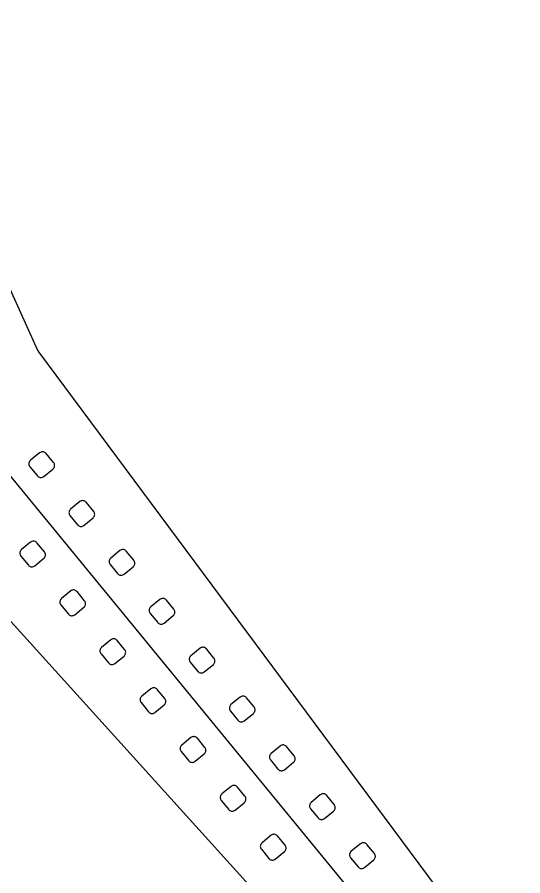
# Model space of a CAD drawing. Header units: millimetres. Extents: x -573 to 573, y -334 to 241.
# Drawn here: x -242.1 to -131, y -195 to -6.5 of the extents above; entities that cross this region are included whole.
import ezdxf

# ---------------------------------------------------------------- set-up
doc = ezdxf.new("R2010")
doc.units = ezdxf.units.MM
doc.layers.add('LED_STRIP', color=30, linetype='Continuous')
doc.layers.add('OUTLINE', color=7, linetype='Continuous')

msp = doc.modelspace()

# ---------------------------------------------------------------- linework, layer by layer
at = {"layer": 'LED_STRIP'}
msp.add_lwpolyline([(-317.08, -17.96), (-143.23, -229.61)], dxfattribs=at)
at = {"layer": 'OUTLINE'}
for points in [[(-266.74, -0.47), (-267.89, -12.18), (-267.9, -12.53), (-267.84, -12.88), (-267.72, -13.2), (-237.66, -79.6), (-237.56, -79.79), (-237.44, -79.97), (-130.96, -223.14)], [(-151.96, -240.39), (-271.72, -108.13), (-271.87, -107.98), (-272.04, -107.85), (-331.34, -65.46), (-331.64, -65.28), (-331.96, -65.16), (-332.3, -65.09), (-344.02, -63.94), (-344.37, -63.94), (-344.71, -64), (-345.04, -64.11), (-411.44, -94.18)]]:
    msp.add_lwpolyline(points, dxfattribs=at)
for points in [[(-236.38, -101.93), (-236.55, -101.91), (-236.72, -101.93), (-236.89, -101.97), (-237.05, -102.04), (-237.2, -102.14), (-239.2, -103.79), (-239.33, -103.91), (-239.43, -104.05), (-239.51, -104.21), (-239.55, -104.38), (-239.57, -104.55), (-239.56, -104.73), (-239.51, -104.9), (-239.44, -105.05), (-239.34, -105.2), (-237.69, -107.21), (-237.57, -107.33), (-237.43, -107.43), (-237.27, -107.51), (-237.1, -107.56), (-236.93, -107.57), (-236.76, -107.56), (-236.59, -107.52), (-236.43, -107.44), (-236.28, -107.35), (-234.28, -105.7), (-234.15, -105.57), (-234.05, -105.43), (-233.97, -105.27), (-233.93, -105.11), (-233.91, -104.93), (-233.92, -104.76), (-233.97, -104.59), (-234.04, -104.43), (-234.14, -104.29), (-235.79, -102.28), (-235.91, -102.15), (-236.05, -102.05), (-236.21, -101.98), (-236.38, -101.93)], [(-227.39, -112.71), (-227.56, -112.66), (-227.73, -112.65), (-227.91, -112.66), (-228.08, -112.7), (-228.24, -112.77), (-228.38, -112.87), (-230.39, -114.52), (-230.51, -114.65), (-230.61, -114.79), (-230.69, -114.94), (-230.74, -115.11), (-230.75, -115.29), (-230.74, -115.46), (-230.7, -115.63), (-230.63, -115.79), (-230.53, -115.93), (-228.88, -117.94), (-228.75, -118.06), (-228.61, -118.17), (-228.46, -118.24), (-228.29, -118.29), (-228.11, -118.31), (-227.94, -118.29), (-227.77, -118.25), (-227.61, -118.18), (-227.47, -118.08), (-225.46, -116.43), (-225.34, -116.31), (-225.23, -116.16), (-225.16, -116.01), (-225.11, -115.84), (-225.09, -115.67), (-225.11, -115.49), (-225.15, -115.32), (-225.22, -115.16), (-225.32, -115.02), (-226.97, -113.01), (-227.09, -112.89), (-227.24, -112.79), (-227.39, -112.71)], [(-238.38, -121.55), (-238.55, -121.53), (-238.73, -121.55), (-238.9, -121.59), (-239.05, -121.66), (-239.2, -121.76), (-241.21, -123.41), (-241.33, -123.53), (-241.43, -123.67), (-241.51, -123.83), (-241.56, -124), (-241.57, -124.17), (-241.56, -124.35), (-241.52, -124.51), (-241.44, -124.67), (-241.35, -124.82), (-239.69, -126.83), (-239.57, -126.95), (-239.43, -127.05), (-239.27, -127.13), (-239.11, -127.17), (-238.93, -127.19), (-238.76, -127.18), (-238.59, -127.13), (-238.43, -127.06), (-238.29, -126.96), (-236.28, -125.31), (-236.15, -125.19), (-236.05, -125.05), (-235.98, -124.89), (-235.93, -124.73), (-235.91, -124.55), (-235.93, -124.38), (-235.97, -124.21), (-236.04, -124.05), (-236.14, -123.91), (-237.79, -121.9), (-237.91, -121.77), (-238.05, -121.67), (-238.21, -121.6), (-238.38, -121.55)], [(-218.58, -123.44), (-218.75, -123.4), (-218.92, -123.38), (-219.09, -123.39), (-219.26, -123.44), (-219.42, -123.51), (-219.56, -123.61), (-221.57, -125.26), (-221.69, -125.36), (-221.78, -125.49), (-221.85, -125.63), (-221.91, -125.78), (-221.93, -125.93), (-221.94, -126.09), (-221.91, -126.24), (-221.87, -126.39), (-221.8, -126.53), (-221.71, -126.66), (-220.06, -128.67), (-219.95, -128.79), (-219.83, -128.88), (-219.69, -128.95), (-219.54, -129.01), (-219.39, -129.03), (-219.23, -129.04), (-219.07, -129.01), (-218.92, -128.97), (-218.78, -128.9), (-218.65, -128.81), (-216.64, -127.16), (-216.52, -127.04), (-216.42, -126.9), (-216.34, -126.74), (-216.3, -126.57), (-216.28, -126.4), (-216.29, -126.22), (-216.34, -126.06), (-216.41, -125.9), (-216.51, -125.75), (-218.16, -123.74), (-218.28, -123.62), (-218.42, -123.52), (-218.58, -123.44)], [(-229.5, -132.3), (-229.65, -132.27), (-229.81, -132.27), (-229.96, -132.29), (-230.11, -132.33), (-230.25, -132.4), (-230.38, -132.49), (-232.39, -134.14), (-232.5, -134.25), (-232.6, -134.38), (-232.67, -134.51), (-232.72, -134.66), (-232.75, -134.82), (-232.75, -134.97), (-232.73, -135.13), (-232.69, -135.28), (-232.62, -135.42), (-232.53, -135.55), (-230.88, -137.56), (-230.77, -137.67), (-230.65, -137.77), (-230.51, -137.84), (-230.36, -137.89), (-230.2, -137.92), (-230.05, -137.92), (-229.89, -137.9), (-229.74, -137.86), (-229.6, -137.79), (-229.47, -137.7), (-227.46, -136.05), (-227.35, -135.94), (-227.25, -135.81), (-227.18, -135.67), (-227.13, -135.53), (-227.1, -135.37), (-227.1, -135.21), (-227.12, -135.06), (-227.17, -134.91), (-227.23, -134.77), (-227.32, -134.64), (-228.97, -132.63), (-229.08, -132.52), (-229.21, -132.42), (-229.35, -132.35), (-229.5, -132.3)], [(-210.02, -134.12), (-210.17, -134.11), (-210.33, -134.13), (-210.48, -134.18), (-210.62, -134.25), (-210.75, -134.34), (-212.76, -135.99), (-212.87, -136.1), (-212.97, -136.22), (-213.04, -136.36), (-213.09, -136.51), (-213.12, -136.66), (-213.12, -136.82), (-213.1, -136.98), (-213.05, -137.13), (-212.99, -137.27), (-212.9, -137.4), (-211.25, -139.4), (-211.14, -139.52), (-211.01, -139.61), (-210.87, -139.69), (-210.72, -139.74), (-210.57, -139.77), (-210.41, -139.77), (-210.26, -139.75), (-210.11, -139.7), (-209.97, -139.63), (-209.84, -139.54), (-207.83, -137.89), (-207.72, -137.78), (-207.62, -137.66), (-207.55, -137.52), (-207.5, -137.37), (-207.47, -137.22), (-207.46, -137.06), (-207.49, -136.91), (-207.53, -136.76), (-207.6, -136.61), (-207.69, -136.49), (-209.34, -134.48), (-209.45, -134.36), (-209.57, -134.27), (-209.71, -134.19), (-209.86, -134.14), (-210.02, -134.12)], [(-220.68, -143.03), (-220.83, -143), (-220.99, -143), (-221.15, -143.02), (-221.3, -143.07), (-221.44, -143.13), (-221.57, -143.22), (-223.58, -144.87), (-223.69, -144.98), (-223.78, -145.11), (-223.86, -145.25), (-223.91, -145.4), (-223.94, -145.55), (-223.94, -145.71), (-223.92, -145.86), (-223.87, -146.01), (-223.8, -146.15), (-223.71, -146.28), (-222.06, -148.29), (-221.95, -148.4), (-221.83, -148.5), (-221.69, -148.57), (-221.54, -148.62), (-221.39, -148.65), (-221.23, -148.65), (-221.08, -148.63), (-220.93, -148.59), (-220.78, -148.52), (-220.66, -148.43), (-218.65, -146.78), (-218.53, -146.67), (-218.44, -146.54), (-218.37, -146.41), (-218.31, -146.26), (-218.29, -146.1), (-218.28, -145.95), (-218.3, -145.79), (-218.35, -145.64), (-218.42, -145.5), (-218.51, -145.37), (-220.16, -143.36), (-220.27, -143.25), (-220.39, -143.15), (-220.53, -143.08), (-220.68, -143.03)], [(-201.05, -144.88), (-201.2, -144.85), (-201.36, -144.84), (-201.51, -144.87), (-201.66, -144.91), (-201.8, -144.98), (-201.93, -145.07), (-203.94, -146.72), (-204.05, -146.83), (-204.15, -146.95), (-204.22, -147.09), (-204.27, -147.24), (-204.3, -147.4), (-204.31, -147.55), (-204.28, -147.71), (-204.24, -147.86), (-204.17, -148), (-204.08, -148.13), (-202.43, -150.14), (-202.31, -150.26), (-202.17, -150.36), (-202.01, -150.44), (-201.84, -150.49), (-201.67, -150.5), (-201.49, -150.49), (-201.32, -150.45), (-201.17, -150.37), (-201.02, -150.28), (-199.01, -148.63), (-198.9, -148.52), (-198.81, -148.39), (-198.73, -148.25), (-198.68, -148.1), (-198.65, -147.95), (-198.65, -147.79), (-198.67, -147.64), (-198.72, -147.49), (-198.78, -147.35), (-198.87, -147.22), (-200.53, -145.21), (-200.63, -145.1), (-200.76, -145), (-200.9, -144.93), (-201.05, -144.88)], [(-211.86, -153.76), (-212.02, -153.73), (-212.18, -153.73), (-212.33, -153.75), (-212.48, -153.8), (-212.62, -153.87), (-212.75, -153.96), (-214.76, -155.61), (-214.87, -155.72), (-214.97, -155.84), (-215.04, -155.98), (-215.09, -156.13), (-215.12, -156.28), (-215.12, -156.44), (-215.1, -156.59), (-215.06, -156.74), (-214.99, -156.89), (-214.9, -157.01), (-213.25, -159.02), (-213.14, -159.14), (-213.01, -159.23), (-212.88, -159.31), (-212.73, -159.36), (-212.57, -159.38), (-212.42, -159.39), (-212.26, -159.37), (-212.11, -159.32), (-211.97, -159.25), (-211.84, -159.16), (-209.83, -157.51), (-209.72, -157.4), (-209.62, -157.28), (-209.55, -157.14), (-209.5, -156.99), (-209.47, -156.84), (-209.47, -156.68), (-209.49, -156.52), (-209.53, -156.37), (-209.6, -156.23), (-209.69, -156.1), (-211.34, -154.09), (-211.45, -153.98), (-211.58, -153.89), (-211.72, -153.81), (-211.86, -153.76)], [(-192.38, -155.58), (-192.54, -155.58), (-192.7, -155.6), (-192.85, -155.64), (-192.99, -155.71), (-193.12, -155.8), (-195.13, -157.45), (-195.24, -157.56), (-195.33, -157.69), (-195.41, -157.83), (-195.46, -157.97), (-195.49, -158.13), (-195.49, -158.29), (-195.47, -158.44), (-195.42, -158.59), (-195.35, -158.73), (-195.26, -158.86), (-193.61, -160.87), (-193.5, -160.98), (-193.38, -161.08), (-193.24, -161.15), (-193.09, -161.2), (-192.94, -161.23), (-192.78, -161.23), (-192.63, -161.21), (-192.48, -161.17), (-192.33, -161.1), (-192.21, -161.01), (-190.2, -159.36), (-190.08, -159.25), (-189.99, -159.12), (-189.92, -158.99), (-189.86, -158.84), (-189.84, -158.68), (-189.83, -158.53), (-189.86, -158.37), (-189.9, -158.22), (-189.97, -158.08), (-190.06, -157.95), (-191.71, -155.94), (-191.82, -155.83), (-191.94, -155.73), (-192.08, -155.66), (-192.23, -155.61), (-192.38, -155.58)], [(-203.05, -164.49), (-203.2, -164.47), (-203.36, -164.46), (-203.52, -164.49), (-203.67, -164.53), (-203.81, -164.6), (-203.94, -164.69), (-205.94, -166.34), (-206.06, -166.45), (-206.15, -166.57), (-206.23, -166.71), (-206.28, -166.86), (-206.3, -167.01), (-206.31, -167.17), (-206.29, -167.33), (-206.24, -167.48), (-206.17, -167.62), (-206.08, -167.75), (-204.43, -169.76), (-204.31, -169.88), (-204.17, -169.98), (-204.01, -170.06), (-203.84, -170.1), (-203.67, -170.12), (-203.5, -170.11), (-203.33, -170.06), (-203.17, -169.99), (-203.02, -169.89), (-201.02, -168.24), (-200.9, -168.13), (-200.81, -168.01), (-200.73, -167.87), (-200.68, -167.72), (-200.65, -167.57), (-200.65, -167.41), (-200.67, -167.26), (-200.72, -167.11), (-200.79, -166.96), (-200.88, -166.84), (-202.53, -164.83), (-202.64, -164.71), (-202.76, -164.62), (-202.9, -164.55), (-203.05, -164.49)], [(-183.41, -166.34), (-183.57, -166.31), (-183.73, -166.31), (-183.88, -166.33), (-184.03, -166.38), (-184.17, -166.45), (-184.3, -166.54), (-186.31, -168.19), (-186.42, -168.29), (-186.52, -168.42), (-186.59, -168.56), (-186.64, -168.71), (-186.67, -168.86), (-186.67, -169.02), (-186.65, -169.17), (-186.61, -169.32), (-186.54, -169.46), (-186.45, -169.59), (-184.8, -171.6), (-184.69, -171.72), (-184.56, -171.81), (-184.43, -171.88), (-184.28, -171.94), (-184.12, -171.96), (-183.97, -171.97), (-183.81, -171.94), (-183.66, -171.9), (-183.52, -171.83), (-183.39, -171.74), (-181.38, -170.09), (-181.27, -169.98), (-181.17, -169.86), (-181.1, -169.72), (-181.05, -169.57), (-181.02, -169.41), (-181.02, -169.26), (-181.04, -169.1), (-181.09, -168.95), (-181.15, -168.81), (-181.24, -168.68), (-182.89, -166.67), (-183, -166.56), (-183.13, -166.47), (-183.27, -166.39), (-183.41, -166.34)], [(-194.23, -175.23), (-194.39, -175.2), (-194.54, -175.2), (-194.7, -175.22), (-194.85, -175.26), (-194.99, -175.33), (-195.12, -175.42), (-197.13, -177.07), (-197.24, -177.18), (-197.34, -177.31), (-197.41, -177.44), (-197.46, -177.59), (-197.49, -177.75), (-197.49, -177.9), (-197.47, -178.06), (-197.42, -178.21), (-197.36, -178.35), (-197.27, -178.48), (-195.62, -180.49), (-195.51, -180.6), (-195.38, -180.7), (-195.24, -180.77), (-195.1, -180.82), (-194.94, -180.85), (-194.78, -180.85), (-194.63, -180.83), (-194.48, -180.78), (-194.34, -180.72), (-194.21, -180.63), (-192.2, -178.98), (-192.09, -178.87), (-191.99, -178.74), (-191.92, -178.6), (-191.87, -178.46), (-191.84, -178.3), (-191.84, -178.14), (-191.86, -177.99), (-191.9, -177.84), (-191.97, -177.7), (-192.06, -177.57), (-193.71, -175.56), (-193.82, -175.45), (-193.95, -175.35), (-194.08, -175.28), (-194.23, -175.23)], [(-174.6, -177.07), (-174.75, -177.05), (-174.91, -177.04), (-175.07, -177.06), (-175.22, -177.11), (-175.36, -177.18), (-175.49, -177.27), (-177.49, -178.92), (-177.61, -179.03), (-177.7, -179.15), (-177.78, -179.29), (-177.83, -179.44), (-177.86, -179.59), (-177.86, -179.75), (-177.84, -179.91), (-177.79, -180.06), (-177.72, -180.2), (-177.63, -180.33), (-175.98, -182.33), (-175.87, -182.45), (-175.75, -182.54), (-175.61, -182.62), (-175.46, -182.67), (-175.31, -182.7), (-175.15, -182.7), (-174.99, -182.68), (-174.84, -182.63), (-174.7, -182.56), (-174.57, -182.47), (-172.57, -180.82), (-172.45, -180.71), (-172.36, -180.59), (-172.28, -180.45), (-172.23, -180.3), (-172.21, -180.15), (-172.2, -179.99), (-172.22, -179.83), (-172.27, -179.68), (-172.34, -179.54), (-172.43, -179.41), (-174.08, -177.41), (-174.19, -177.29), (-174.31, -177.2), (-174.45, -177.12), (-174.6, -177.07)], [(-185.42, -185.96), (-185.57, -185.93), (-185.73, -185.93), (-185.88, -185.95), (-186.03, -186), (-186.18, -186.06), (-186.3, -186.15), (-188.31, -187.8), (-188.43, -187.91), (-188.52, -188.04), (-188.59, -188.18), (-188.65, -188.32), (-188.67, -188.48), (-188.68, -188.64), (-188.65, -188.79), (-188.61, -188.94), (-188.54, -189.08), (-188.45, -189.21), (-186.8, -191.22), (-186.69, -191.33), (-186.57, -191.43), (-186.43, -191.5), (-186.28, -191.55), (-186.13, -191.58), (-185.97, -191.58), (-185.81, -191.56), (-185.66, -191.52), (-185.52, -191.45), (-185.39, -191.36), (-183.38, -189.71), (-183.27, -189.6), (-183.18, -189.47), (-183.1, -189.34), (-183.05, -189.19), (-183.02, -189.03), (-183.02, -188.88), (-183.04, -188.72), (-183.09, -188.57), (-183.16, -188.43), (-183.25, -188.3), (-184.9, -186.29), (-185.01, -186.18), (-185.13, -186.08), (-185.27, -186.01), (-185.42, -185.96)], [(-165.78, -187.81), (-165.94, -187.78), (-166.09, -187.77), (-166.25, -187.8), (-166.4, -187.84), (-166.54, -187.91), (-166.67, -188), (-168.68, -189.65), (-168.79, -189.76), (-168.89, -189.88), (-168.96, -190.02), (-169.01, -190.17), (-169.04, -190.33), (-169.04, -190.48), (-169.02, -190.64), (-168.98, -190.79), (-168.91, -190.93), (-168.82, -191.06), (-167.17, -193.07), (-167.06, -193.18), (-166.93, -193.27), (-166.79, -193.35), (-166.65, -193.4), (-166.49, -193.43), (-166.33, -193.43), (-166.18, -193.41), (-166.03, -193.36), (-165.89, -193.29), (-165.76, -193.21), (-163.75, -191.55), (-163.64, -191.45), (-163.54, -191.32), (-163.47, -191.18), (-163.42, -191.03), (-163.39, -190.88), (-163.39, -190.72), (-163.41, -190.57), (-163.45, -190.42), (-163.52, -190.28), (-163.61, -190.15), (-165.26, -188.14), (-165.37, -188.03), (-165.5, -187.93), (-165.63, -187.86), (-165.78, -187.81)]]:
    msp.add_lwpolyline(points, close=True, dxfattribs=at)

doc.saveas('drawing.dxf')
